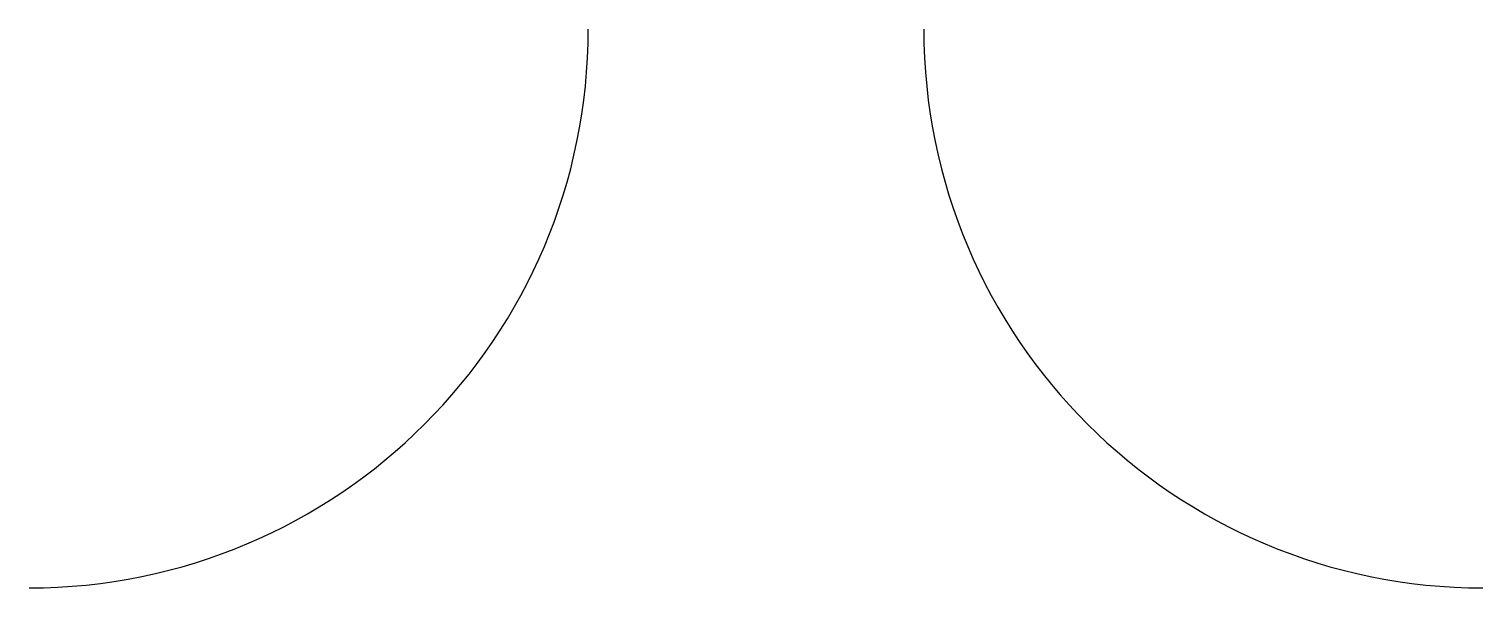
# Model space of a CAD drawing. Extents: x 176.35 to 177.65, y 149.11 to 149.61.
import ezdxf

# ---------------------------------------------------------------- set-up
doc = ezdxf.new("R2010")
doc.units = 0
doc.header["$MEASUREMENT"] = 0
doc.layers.add('DIM', color=2, linetype='CONTINUOUS')

msp = doc.modelspace()

# ---------------------------------------------------------------- linework, layer by layer
at = {"layer": 'DIM'}
for centre, start, end in [((176.3506, 149.6057), 270, 0), ((177.6506, 149.6057), 180, 270)]:
    msp.add_arc(centre, 0.5, start, end, dxfattribs=at)

doc.saveas('drawing.dxf')
